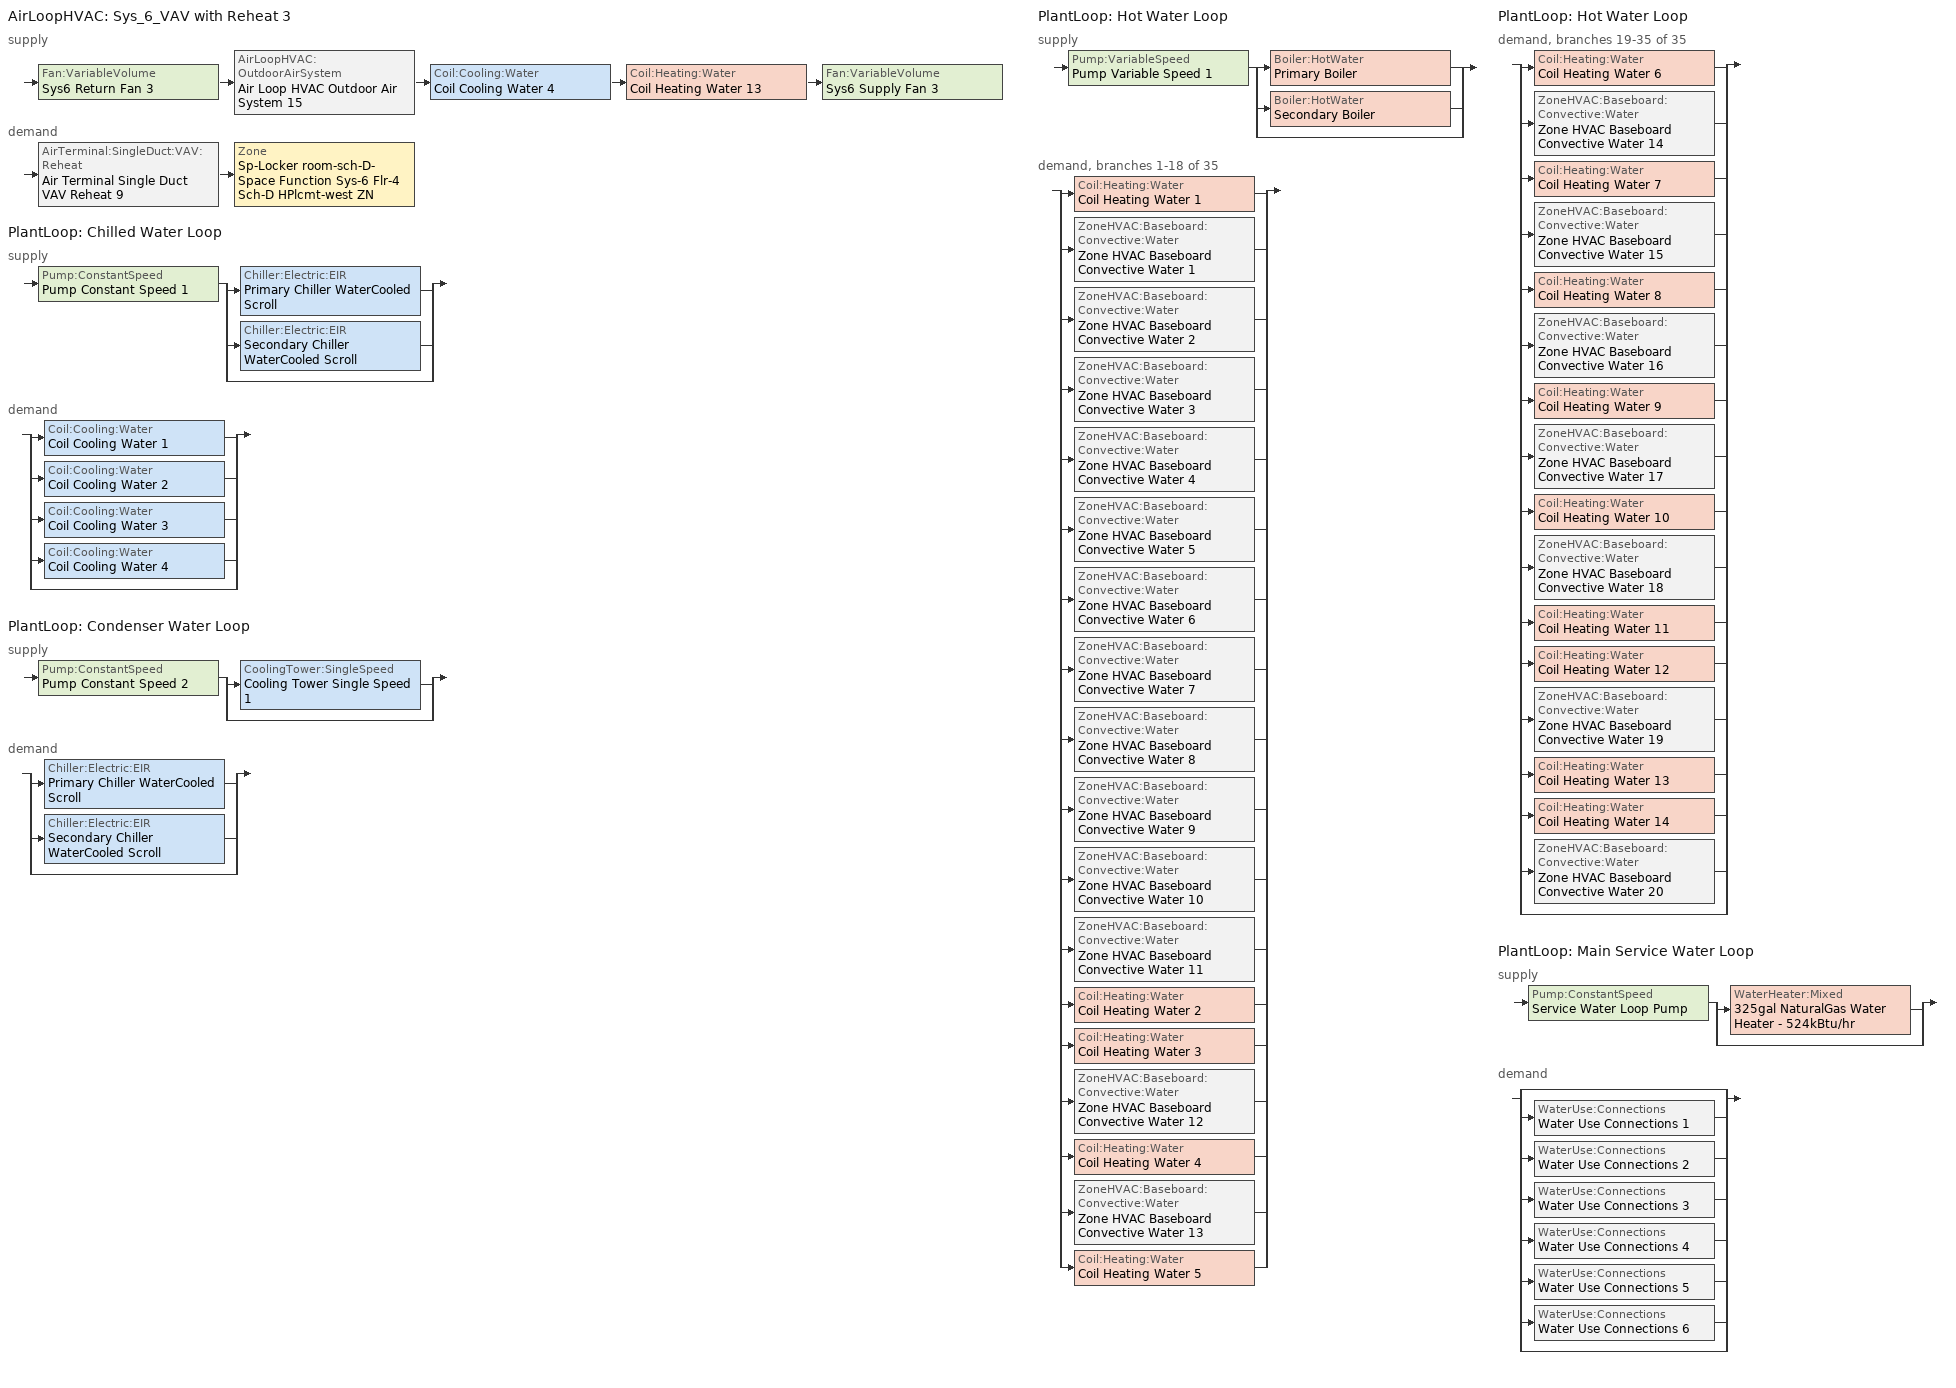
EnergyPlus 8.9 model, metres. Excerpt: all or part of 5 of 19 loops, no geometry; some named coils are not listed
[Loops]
AirLoopHVAC 'Sys_6_VAV with Reheat 3'
 supply: Fan:VariableVolume 'Sys6 Return Fan 3' > AirLoopHVAC:OutdoorAirSystem 'Air Loop HVAC Outdoor Air System 15' > Coil:Cooling:Water 'Coil Cooling Water 4' > Coil:Heating:Water 'Coil Heating Water 13' > Fan:VariableVolume 'Sys6 Supply Fan 3'
 demand: AirTerminal:SingleDuct:VAV:Reheat 'Air Terminal Single Duct VAV Reheat 9' > Zone 'Sp-Locker room-sch-D-Space Function Sys-6 Flr-4 Sch-D HPlcmt-west ZN'
PlantLoop 'Chilled Water Loop'
 supply: Pump:ConstantSpeed 'Pump Constant Speed 1' > split
  | Chiller:Electric:EIR 'Primary Chiller WaterCooled Scroll'
  | Chiller:Electric:EIR 'Secondary Chiller WaterCooled Scroll'
  | bypass
 demand: split
  | Coil:Cooling:Water 'Coil Cooling Water 1'
  | Coil:Cooling:Water 'Coil Cooling Water 2'
  | Coil:Cooling:Water 'Coil Cooling Water 3'
  | Coil:Cooling:Water 'Coil Cooling Water 4'
  | bypass
PlantLoop 'Condenser Water Loop'
 supply: Pump:ConstantSpeed 'Pump Constant Speed 2' > split
  | CoolingTower:SingleSpeed 'Cooling Tower Single Speed 1'
  | bypass
 demand: split
  | Chiller:Electric:EIR 'Primary Chiller WaterCooled Scroll'
  | Chiller:Electric:EIR 'Secondary Chiller WaterCooled Scroll'
  | bypass
PlantLoop 'Hot Water Loop'
 supply: Pump:VariableSpeed 'Pump Variable Speed 1' > split
  | Boiler:HotWater 'Primary Boiler'
  | Boiler:HotWater 'Secondary Boiler'
  | bypass
 demand, branches 1-18 of 35: split
  | Coil:Heating:Water 'Coil Heating Water 1'
  | ZoneHVAC:Baseboard:Convective:Water 'Zone HVAC Baseboard Convective Water 1'
  | ZoneHVAC:Baseboard:Convective:Water 'Zone HVAC Baseboard Convective Water 2'
  | ZoneHVAC:Baseboard:Convective:Water 'Zone HVAC Baseboard Convective Water 3'
  | ZoneHVAC:Baseboard:Convective:Water 'Zone HVAC Baseboard Convective Water 4'
  | ZoneHVAC:Baseboard:Convective:Water 'Zone HVAC Baseboard Convective Water 5'
  | ZoneHVAC:Baseboard:Convective:Water 'Zone HVAC Baseboard Convective Water 6'
  | ZoneHVAC:Baseboard:Convective:Water 'Zone HVAC Baseboard Convective Water 7'
  | ZoneHVAC:Baseboard:Convective:Water 'Zone HVAC Baseboard Convective Water 8'
  | ZoneHVAC:Baseboard:Convective:Water 'Zone HVAC Baseboard Convective Water 9'
  | ZoneHVAC:Baseboard:Convective:Water 'Zone HVAC Baseboard Convective Water 10'
  | ZoneHVAC:Baseboard:Convective:Water 'Zone HVAC Baseboard Convective Water 11'
  | Coil:Heating:Water 'Coil Heating Water 2'
  | Coil:Heating:Water 'Coil Heating Water 3'
  | ZoneHVAC:Baseboard:Convective:Water 'Zone HVAC Baseboard Convective Water 12'
  | Coil:Heating:Water 'Coil Heating Water 4'
  | ZoneHVAC:Baseboard:Convective:Water 'Zone HVAC Baseboard Convective Water 13'
  | Coil:Heating:Water 'Coil Heating Water 5'
PlantLoop 'Hot Water Loop'
 demand, branches 19-35 of 35: split
  | Coil:Heating:Water 'Coil Heating Water 6'
  | ZoneHVAC:Baseboard:Convective:Water 'Zone HVAC Baseboard Convective Water 14'
  | Coil:Heating:Water 'Coil Heating Water 7'
  | ZoneHVAC:Baseboard:Convective:Water 'Zone HVAC Baseboard Convective Water 15'
  | Coil:Heating:Water 'Coil Heating Water 8'
  | ZoneHVAC:Baseboard:Convective:Water 'Zone HVAC Baseboard Convective Water 16'
  | Coil:Heating:Water 'Coil Heating Water 9'
  | ZoneHVAC:Baseboard:Convective:Water 'Zone HVAC Baseboard Convective Water 17'
  | Coil:Heating:Water 'Coil Heating Water 10'
  | ZoneHVAC:Baseboard:Convective:Water 'Zone HVAC Baseboard Convective Water 18'
  | Coil:Heating:Water 'Coil Heating Water 11'
  | Coil:Heating:Water 'Coil Heating Water 12'
  | ZoneHVAC:Baseboard:Convective:Water 'Zone HVAC Baseboard Convective Water 19'
  | Coil:Heating:Water 'Coil Heating Water 13'
  | Coil:Heating:Water 'Coil Heating Water 14'
  | ZoneHVAC:Baseboard:Convective:Water 'Zone HVAC Baseboard Convective Water 20'
  | bypass
PlantLoop 'Main Service Water Loop'
 supply: Pump:ConstantSpeed 'Service Water Loop Pump' > split
  | WaterHeater:Mixed '325gal NaturalGas Water Heater - 524kBtu/hr'
  | bypass
 demand: split
  | bypass
  | WaterUse:Connections 'Water Use Connections 1'
  | WaterUse:Connections 'Water Use Connections 2'
  | WaterUse:Connections 'Water Use Connections 3'
  | WaterUse:Connections 'Water Use Connections 4'
  | WaterUse:Connections 'Water Use Connections 5'
  | WaterUse:Connections 'Water Use Connections 6'
  | bypass
[ZoneControl:Thermostat]
Sp-Locker room-sch-D-Space Function Sys-6 Flr-4 Sch-D HPlcmt-west ZN Thermostat: Zone or ZoneList=Sp-Locker room-sch-D-Space Function Sys-6 Flr-4 Sch-D HPlcmt-west ZN; Control Type Schedule=Sp-Locker room-sch-D-Space Function Sys-6 Flr-4 Sch-D HPlcmt-west ZN Thermostat Schedule; Control Object Type 1=ThermostatSetpoint:DualSetpoint; Control Name 1=Space Function Locker room-sch-D Thermostat 2
[ThermostatSetpoint:DualSetpoint]
Space Function Locker room-sch-D Thermostat 2: Heating Setpoint Temperature Schedule=NECB-D-Thermostat Setpoint-Heating; Cooling Setpoint Temperature Schedule=NECB-D-Thermostat Setpoint-Cooling
[ZoneHVAC:Baseboard:Convective:Water] Availability Schedule=Always On Discrete; Heating Design Capacity Method=HeatingDesignCapacity; Heating Design Capacity {W}=Autosize; Heating Design Capacity Per Floor Area {W/m2}=0; Fraction of Autosized Heating Design Capacity=0.8; U-Factor Times Area Value {W/K}=Autosize; Maximum Water Flow Rate {m3/s}=Autosize; Convergence Tolerance=0.001
Zone HVAC Baseboard Convective Water 1; Zone HVAC Baseboard Convective Water 8; Zone HVAC Baseboard Convective Water 9; Zone HVAC Baseboard Convective Water 10; Zone HVAC Baseboard Convective Water 11; Zone HVAC Baseboard Convective Water 6; Zone HVAC Baseboard Convective Water 7; Zone HVAC Baseboard Convective Water 3; Zone HVAC Baseboard Convective Water 5; Zone HVAC Baseboard Convective Water 2; Zone HVAC Baseboard Convective Water 4; Zone HVAC Baseboard Convective Water 12; Zone HVAC Baseboard Convective Water 13; Zone HVAC Baseboard Convective Water 14; Zone HVAC Baseboard Convective Water 20; Zone HVAC Baseboard Convective Water 15; Zone HVAC Baseboard Convective Water 16; Zone HVAC Baseboard Convective Water 17; Zone HVAC Baseboard Convective Water 19; Zone HVAC Baseboard Convective Water 18
[Zone equipment]
Sp-Locker room-sch-D-Space Function Sys-6 Flr-4 Sch-D HPlcmt-west ZN: Air Terminal Single Duct VAV Reheat 9, Zone HVAC Baseboard Convective Water 20
[Sizing:Zone]
Sp-Locker room-sch-D-Space Function Sys-6 Flr-4 Sch-D HPlcmt-west ZN: Zone Cooling Design Supply Air Temperature Input Method=SupplyAirTemperature; Zone Cooling Design Supply Air Temperature {C}=13; Zone Cooling Design Supply Air Temperature Difference {deltaC}=11.11; Zone Heating Design Supply Air Temperature Input Method=SupplyAirTemperature; Zone Heating Design Supply Air Temperature {C}=43; Zone Heating Design Supply Air Temperature Difference {deltaC}=11.11; Zone Cooling Design Supply Air Humidity Ratio {kgWater/kgDryAir}=0.0085; Zone Heating Design Supply Air Humidity Ratio {kgWater/kgDryAir}=0.008; Design Specification Outdoor Air Object=Space Function Locker room-sch-D Ventilation; Zone Heating Sizing Factor=1.3; Zone Cooling Sizing Factor=1.1; Cooling Design Air Flow Method=DesignDay; Cooling Design Air Flow Rate {m3/s}=0; Cooling Minimum Air Flow per Zone Floor Area {m3/s-m2}=0.000762; Cooling Minimum Air Flow {m3/s}=0; Cooling Minimum Air Flow Fraction=0; Heating Design Air Flow Method=DesignDay; Heating Design Air Flow Rate {m3/s}=0; Heating Maximum Air Flow per Zone Floor Area {m3/s-m2}=0.002032; Heating Maximum Air Flow {m3/s}=0.141576; Heating Maximum Air Flow Fraction=0.3; Design Specification Zone Air Distribution Object=Sp-Locker room-sch-D-Space Function Sys-6 Flr-4 Sch-D HPlcmt-west ZN Design Spec Zone Air Dist; Account for Dedicated Outdoor Air System=No
[DesignSpecification:ZoneAirDistribution]
Sp-Locker room-sch-D-Space Function Sys-6 Flr-4 Sch-D HPlcmt-west ZN Design Spec Zone Air Dist: Zone Air Distribution Effectiveness in Cooling Mode=1; Zone Air Distribution Effectiveness in Heating Mode=1
[Controller:MechanicalVentilation]
Controller Mechanical Ventilation 15: Availability Schedule=Always On Discrete; Demand Controlled Ventilation=No; System Outdoor Air Method=ZoneSum; Zone Name 1=Sp-Locker room-sch-D-Space Function Sys-6 Flr-4 Sch-D HPlcmt-west ZN; Design Specification Outdoor Air Object Name 1=Space Function Locker room-sch-D Ventilation; Design Specification Zone Air Distribution Object Name 1=Sp-Locker room-sch-D-Space Function Sys-6 Flr-4 Sch-D HPlcmt-west ZN Design Spec Zone Air Dist
[DesignSpecification:OutdoorAir]
Space Function Locker room-sch-D Ventilation: Outdoor Air Method=Sum; Outdoor Air Flow per Person {m3/s-person}=0; Outdoor Air Flow per Zone Floor Area {m3/s-m2}=0.00127; Outdoor Air Flow per Zone {m3/s}=0; Outdoor Air Flow Air Changes per Hour {1/hr}=0
[AirTerminal:SingleDuct:VAV:Reheat]
Air Terminal Single Duct VAV Reheat 9: Availability Schedule=Always On Discrete; Maximum Air Flow Rate {m3/s}=Autosize; Zone Minimum Air Flow Input Method=Constant; Constant Minimum Air Flow Fraction=0.3; Fixed Minimum Air Flow Rate {m3/s}=3.75; Reheat Coil=Coil Heating Water 14; Maximum Hot Water or Steam Flow Rate {m3/s}=Autosize; Minimum Hot Water or Steam Flow Rate {m3/s}=0; Convergence Tolerance=0.001; Damper Heating Action=Normal; Maximum Flow per Zone Floor Area During Reheat {m3/s-m2}=Autocalculate; Maximum Flow Fraction During Reheat=Autocalculate; Maximum Reheat Air Temperature {C}=43
[Coil:Heating:Water] Availability Schedule=Always On Discrete; U-Factor Times Area Value {W/K}=Autosize; Maximum Water Flow Rate {m3/s}=Autosize; Performance Input Method=UFactorTimesAreaAndDesignWaterFlowRate; Rated Capacity {W}=Autosize; Rated Inlet Water Temperature {C}=82.2; Rated Inlet Air Temperature {C}=16.6; Rated Outlet Water Temperature {C}=71.1; Rated Outlet Air Temperature {C}=32.2; Rated Ratio for Air and Water Convection=0.5
Coil Heating Water 3; Coil Heating Water 4; Coil Heating Water 6; Coil Heating Water 14; Coil Heating Water 7; Coil Heating Water 8; Coil Heating Water 9; Coil Heating Water 12; Coil Heating Water 10; Coil Heating Water 13
[AirLoopHVAC]
Sys_6_VAV with Reheat 3: Design Supply Air Flow Rate {m3/s}=AutoSize
[Sizing:System]
Sys_6_VAV with Reheat 3: Type of Load to Size On=Sensible; Design Outdoor Air Flow Rate {m3/s}=Autosize; Central Heating Maximum System Air Flow Ratio=0.3; Preheat Design Temperature {C}=7; Preheat Design Humidity Ratio {kgWater/kgDryAir}=0.008; Precool Design Temperature {C}=12.8; Precool Design Humidity Ratio {kgWater/kgDryAir}=0.008; Central Cooling Design Supply Air Temperature {C}=13; Central Heating Design Supply Air Temperature {C}=13.1; Type of Zone Sum to Use=NonCoincident; 100% Outdoor Air in Cooling=No; 100% Outdoor Air in Heating=No; Central Cooling Design Supply Air Humidity Ratio {kgWater/kgDryAir}=0.0085; Central Heating Design Supply Air Humidity Ratio {kgWater/kgDryAir}=0.008; Cooling Supply Air Flow Rate Method=DesignDay; Cooling Supply Air Flow Rate {m3/s}=0; Cooling Supply Air Flow Rate Per Floor Area {m3/s-m2}=0.00996765; Cooling Fraction of Autosized Cooling Supply Air Flow Rate=1; Cooling Supply Air Flow Rate Per Unit Cooling Capacity {m3/s-W}=3.94755e-05; Heating Supply Air Flow Rate Method=DesignDay; Heating Supply Air Flow Rate {m3/s}=0; Heating Supply Air Flow Rate Per Floor Area {m3/s-m2}=0.00996765; Heating Fraction of Autosized Heating Supply Air Flow Rate=1; Heating Fraction of Autosized Cooling Supply Air Flow Rate=1; Heating Supply Air Flow Rate Per Unit Heating Capacity {m3/s-W}=3.15882e-05; System Outdoor Air Method=ZoneSum; Zone Maximum Outdoor Air Fraction=1; Cooling Design Capacity Method=CoolingDesignCapacity; Cooling Design Capacity {W}=Autosize; Cooling Design Capacity Per Floor Area {W/m2}=234.7; Fraction of Autosized Cooling Design Capacity=1; Heating Design Capacity Method=HeatingDesignCapacity; Heating Design Capacity {W}=Autosize; Heating Design Capacity Per Floor Area {W/m2}=157; Fraction of Autosized Heating Design Capacity=1; Central Cooling Capacity Control Method=OnOff
[Controller:WaterCoil] Control Variable=Temperature; Actuator Variable=Flow; Controller Convergence Tolerance {deltaC}=Autosize; Maximum Actuated Flow {m3/s}=Autosize; Minimum Actuated Flow {m3/s}=0
Name | Action
Controller Water Coil 17 | Reverse
Controller Water Coil 16 | Normal
[Controller:OutdoorAir]
Controller Outdoor Air 15: Minimum Outdoor Air Flow Rate {m3/s}=Autosize; Maximum Outdoor Air Flow Rate {m3/s}=Autosize; Economizer Control Type=NoEconomizer; Economizer Control Action Type=ModulateFlow; Economizer Maximum Limit Dry-Bulb Temperature {C}=28; Economizer Maximum Limit Enthalpy {J/kg}=64000; Economizer Minimum Limit Dry-Bulb Temperature {C}=-100; Lockout Type=NoLockout; Minimum Limit Type=FixedMinimum; Mechanical Ventilation Controller=Controller Mechanical Ventilation 15; High Humidity Control=No; Control High Indoor Humidity Based on Outdoor Humidity Ratio=Yes; Heat Recovery Bypass Control Type=BypassWhenWithinEconomizerLimits
[SetpointManager:MixedAir] Control Variable=Temperature
Node 318 OS Default SPM; Node 317 OS Default SPM; Node 316 OS Default SPM; Node 315 OS Default SPM
[SetpointManager:Scheduled] Control Variable=Temperature
Name | Schedule
Setpoint Manager Scheduled 7 | Supply Air Temp 3
Setpoint Manager Scheduled 2 | CHW Temp
Setpoint Manager Scheduled 3 | CW Temp
Service hot water setpoint manager | Service Water Loop Temp - 140F
[Fan:VariableVolume] Availability Schedule=Always On Discrete; Fan Total Efficiency=0.6045; Pressure Rise {Pa}=1017.592; Maximum Flow Rate {m3/s}=AutoSize; Fan Power Minimum Flow Rate Input Method=FixedFlowRate; Fan Power Minimum Flow Fraction=0; Fan Power Minimum Air Flow Rate {m3/s}=0; Motor Efficiency=0.93; Motor In Airstream Fraction=1; Fan Power Coefficient 1=0.0407599; Fan Power Coefficient 2=0.088045; Fan Power Coefficient 3=-0.0729261; Fan Power Coefficient 4=0.94374; Fan Power Coefficient 5=0
Sys6 Return Fan 3; Sys6 Supply Fan 3
[Coil:Cooling:Water]
Coil Cooling Water 4: Availability Schedule=Always On Discrete; Design Water Flow Rate {m3/s}=Autosize; Design Air Flow Rate {m3/s}=Autosize; Design Inlet Water Temperature {C}=Autosize; Design Inlet Air Temperature {C}=Autosize; Design Outlet Air Temperature {C}=Autosize; Design Inlet Air Humidity Ratio {kgWater/kgDryAir}=Autosize; Design Outlet Air Humidity Ratio {kgWater/kgDryAir}=Autosize; Type of Analysis=SimpleAnalysis; Heat Exchanger Configuration=CrossFlow
[PlantLoop] Fluid Type=Water; Maximum Loop Flow Rate {m3/s}=Autosize; Minimum Loop Flow Rate {m3/s}=0; Plant Loop Volume {m3}=Autocalculate; Load Distribution Scheme=Optimal; Plant Loop Demand Calculation Scheme=SingleSetpoint
Name | Plant Equipment Operation Scheme | Maximum Loop Temperature {C} | Minimum Loop Temperature {C}
Chilled Water Loop | Chilled Water Loop Operation Schemes | 100 | 0
Condenser Water Loop | Condenser Water Loop Operation Schemes | 100 | 0
Hot Water Loop | Hot Water Loop Operation Schemes | 100 | 0
Main Service Water Loop | Main Service Water Loop Operation Schemes | 60 | 10
[Sizing:Plant] Sizing Option=NonCoincident; Zone Timesteps in Averaging Window=1; Coincident Sizing Factor Mode=None
Name | Loop Type | Design Loop Exit Temperature {C} | Loop Design Temperature Difference {deltaC}
Chilled Water Loop | Cooling | 7 | 6
Condenser Water Loop | Condenser | 29 | 6
Hot Water Loop | Heating | 82 | 16
Main Service Water Loop | Heating | 60 | 5
[Pump:ConstantSpeed] Design Flow Rate {m3/s}=Autosize; Design Power Consumption {W}=Autosize; Motor Efficiency=0.9; Fraction of Motor Inefficiencies to Fluid Stream=0; Pump Control Type=Intermittent; Design Power Sizing Method=PowerPerFlowPerPressure; Design Electric Power per Unit Flow Rate {W/(m3/s)}=348701.1; Design Shaft Power per Unit Flow Rate per Unit Head=1.28205
Name | Design Pump Head {Pa}
Pump Constant Speed 1; Pump Constant Speed 2 | 179352
Service Water Loop Pump | 320408
[Chiller:Electric:EIR] Reference Capacity {W}=Autosize; Reference COP {W/W}=5.5; Reference Leaving Chilled Water Temperature {C}=6.67; Reference Entering Condenser Fluid Temperature {C}=29.4; Reference Chilled Water Flow Rate {m3/s}=Autosize; Reference Condenser Fluid Flow Rate {m3/s}=Autosize; Minimum Part Load Ratio=0.1; Maximum Part Load Ratio=1; Optimum Part Load Ratio=1; Minimum Unloading Ratio=0.2; Condenser Type=WaterCooled; Condenser Fan Power Ratio {W/W}=0; Fraction of Compressor Electric Consumption Rejected by Condenser=1; Leaving Chilled Water Lower Temperature Limit {C}=2; Chiller Flow Mode=NotModulated; Sizing Factor=1
Name | Cooling Capacity Function of Temperature Curve | Electric Input to Cooling Output Ratio Function of Temperature Curve | Electric Input to Cooling Output Ratio Function of Part Load Ratio Curve
Primary Chiller WaterCooled Scroll | Curve Biquadratic 25 | Curve Biquadratic 26 | Curve Quadratic 34
Secondary Chiller WaterCooled Scroll | Curve Biquadratic 27 | Curve Biquadratic 28 | Curve Quadratic 35
[PlantEquipmentOperationSchemes] Control Scheme Schedule Name 1=Always On Discrete
Name | Control Scheme Object Type 1 | Control Scheme Name 1
Chilled Water Loop Operation Schemes | PlantEquipmentOperation:CoolingLoad | Chilled Water Loop Cooling Operation Scheme
Condenser Water Loop Operation Schemes | PlantEquipmentOperation:CoolingLoad | Condenser Water Loop Cooling Operation Scheme
Hot Water Loop Operation Schemes | PlantEquipmentOperation:HeatingLoad | Hot Water Loop Heating Operation Scheme
Main Service Water Loop Operation Schemes | PlantEquipmentOperation:HeatingLoad | Main Service Water Loop Heating Operation Scheme
[PlantEquipmentOperation:CoolingLoad] Load Range Lower Limit 1 {W}=0; Load Range Upper Limit 1 {W}=1000000000
Name | Range Equipment List Name 1
Chilled Water Loop Cooling Operation Scheme | Chilled Water Loop Cooling Equipment List
Condenser Water Loop Cooling Operation Scheme | Condenser Water Loop Cooling Equipment List
[PlantEquipmentList]
Chilled Water Loop Cooling Equipment List: Chiller:Electric:EIR, Primary Chiller WaterCooled Scroll, Chiller:Electric:EIR, Secondary Chiller WaterCooled Scroll
Condenser Water Loop Cooling Equipment List: CoolingTower:SingleSpeed, Cooling Tower Single Speed 1
Hot Water Loop Heating Equipment List: Boiler:HotWater, Primary Boiler, Boiler:HotWater, Secondary Boiler
Main Service Water Loop Heating Equipment List: WaterHeater:Mixed, 325gal NaturalGas Water Heater - 524kBtu/hr
[CoolingTower:SingleSpeed]
Cooling Tower Single Speed 1: Design Water Flow Rate {m3/s}=Autosize; Design Air Flow Rate {m3/s}=Autosize; Design Fan Power {W}=Autosize; Design U-Factor Times Area Value {W/K}=Autosize; Free Convection Air Flow Rate {m3/s}=Autosize; Free Convection Air Flow Rate Sizing Factor=0.1; Free Convection U-Factor Times Area Value {W/K}=Autosize; Free Convection U-Factor Times Area Value Sizing Factor=0.1; Performance Input Method=UFactorTimesAreaAndDesignWaterFlowRate; Heat Rejection Capacity and Nominal Capacity Sizing Ratio=1.25; Free Convection Capacity {W}=0; Free Convection Nominal Capacity Sizing Factor=0.1; Design Inlet Air Dry-Bulb Temperature {C}=24; Design Inlet Air Wet-Bulb Temperature {C}=24; Design Approach Temperature {deltaC}=5; Design Range Temperature {deltaC}=5; Basin Heater Capacity {W/K}=0; Basin Heater Setpoint Temperature {C}=2; Evaporation Loss Mode=LossFactor; Evaporation Loss Factor {percent/K}=0.2; Drift Loss Percent {percent}=0.008; Blowdown Calculation Mode=ConcentrationRatio; Blowdown Concentration Ratio=3; Capacity Control=FanCycling; Number of Cells=1; Cell Control=MinimalCell; Cell Minimum  Water Flow Rate Fraction=0.33; Cell Maximum Water Flow Rate Fraction=2.5; Sizing Factor=1
[Pump:VariableSpeed]
Pump Variable Speed 1: Design Maximum Flow Rate {m3/s}=Autosize; Design Pump Head {Pa}=179352; Design Power Consumption {W}=Autosize; Motor Efficiency=0.9; Fraction of Motor Inefficiencies to Fluid Stream=0; Coefficient 1 of the Part Load Performance Curve=0; Coefficient 2 of the Part Load Performance Curve=1; Coefficient 3 of the Part Load Performance Curve=0; Coefficient 4 of the Part Load Performance Curve=0; Design Minimum Flow Rate {m3/s}=0; Pump Control Type=Intermittent; Skin Loss Radiative Fraction=0.5; Design Power Sizing Method=PowerPerFlowPerPressure; Design Electric Power per Unit Flow Rate {W/(m3/s)}=348701.1; Design Shaft Power per Unit Flow Rate per Unit Head=1.28205; Design Minimum Flow Rate Fraction=0
[Boiler:HotWater] Fuel Type=NaturalGas; Nominal Capacity {W}=Autosize; Nominal Thermal Efficiency=0.8; Design Water Outlet Temperature {C}=82; Design Water Flow Rate {m3/s}=Autosize; Minimum Part Load Ratio=0; Maximum Part Load Ratio=1; Optimum Part Load Ratio=1; Water Outlet Upper Temperature Limit {C}=99; Boiler Flow Mode=ConstantFlow; Parasitic Electric Load {W}=0; Sizing Factor=1
Primary Boiler; Secondary Boiler
[SetpointManager:OutdoorAirReset]
Setpoint Manager Outdoor Air Reset 1: Control Variable=Temperature; Setpoint at Outdoor Low Temperature {C}=82; Outdoor Low Temperature {C}=-16; Setpoint at Outdoor High Temperature {C}=60; Outdoor High Temperature {C}=0
[PlantEquipmentOperation:HeatingLoad] Load Range Lower Limit 1 {W}=0; Load Range Upper Limit 1 {W}=1000000000
Name | Range Equipment List Name 1
Hot Water Loop Heating Operation Scheme | Hot Water Loop Heating Equipment List
Main Service Water Loop Heating Operation Scheme | Main Service Water Loop Heating Equipment List
[WaterHeater:Mixed]
325gal NaturalGas Water Heater - 524kBtu/hr: Tank Volume {m3}=1.22968; Setpoint Temperature Schedule=Service Water Loop Temp - 140F; Deadband Temperature Difference {deltaC}=2; Maximum Temperature Limit {C}=82.2222; Heater Control Type=Cycle; Heater Maximum Capacity {W}=153474; Heater Ignition Minimum Flow Rate {m3/s}=0; Heater Ignition Delay {s}=0; Heater Fuel Type=NaturalGas; Heater Thermal Efficiency=0.8; Off Cycle Parasitic Fuel Consumption Rate {W}=20; Off Cycle Parasitic Fuel Type=NaturalGas; Off Cycle Parasitic Heat Fraction to Tank=0.8; On Cycle Parasitic Fuel Consumption Rate {W}=0; On Cycle Parasitic Fuel Type=NaturalGas; On Cycle Parasitic Heat Fraction to Tank=0; Ambient Temperature Indicator=Schedule; Ambient Temperature Schedule=Water Heater Ambient Temp Schedule - 70F; Off Cycle Loss Coefficient to Ambient Temperature {W/K}=6; Off Cycle Loss Fraction to Zone=1; On Cycle Loss Coefficient to Ambient Temperature {W/K}=6; On Cycle Loss Fraction to Zone=1; Use Side Effectiveness=1; Source Side Effectiveness=1; Use Side Design Flow Rate {m3/s}=Autosize; Source Side Design Flow Rate {m3/s}=Autosize; Indirect Water Heating Recovery Time {hr}=1.5; Source Side Flow Control Mode=IndirectHeatPrimarySetpoint
[WaterUse:Connections]
Name | Water Use Equipment Name 1
Water Use Connections 1 | Guest room-space function Service Water Use 5.05gal/min
Water Use Connections 2 | Laboratory - classrooms-space function Service Water Use 1.42gal/min
Water Use Connections 3 | Laboratory - other-space function Service Water Use 1.42gal/min
Water Use Connections 4 | Laundry/washing area-space function Service Water Use 0.47gal/min
Water Use Connections 5 | Lobby - hotel-space function Service Water Use 0.47gal/min
Water Use Connections 6 | Lobby - space designed to ansi/ies rp-28 (used primarily by residents)-space function Service Water Use 0.47gal/min
[WaterUse:Equipment]
Name | Peak Flow Rate {m3/s} | Flow Rate Fraction Schedule | Target Temperature Schedule | Zone | Sensible Fraction Schedule | Latent Fraction Schedule
Guest room-space function Service Water Use 5.05gal/min | 0.000318674 | NECB-F-Service Water Heating | Schedule Ruleset 5 | Sp-Guest room-Space Function Sys-1 Flr-4 Sch-F HPlcmt-core ZN | Schedule Ruleset 3 | Schedule Ruleset 4
Laboratory - classrooms-space function Service Water Use 1.42gal/min | 8.96271e-05 | NECB-D-Service Water Heating | Schedule Ruleset 8 | Sp-Laboratory - classrooms-Space Function Sys-3 Flr-4 Sch-D HPlcmt-south ZN | Schedule Ruleset 6 | Schedule Ruleset 7
Laboratory - other-space function Service Water Use 1.42gal/min | 8.96271e-05 | NECB-A-Service Water Heating | Schedule Ruleset 11 | Sp-Laboratory - other-Space Function Sys-3 Flr-4 Sch-A HPlcmt-east ZN | Schedule Ruleset 9 | Schedule Ruleset 10
Laundry/washing area-space function Service Water Use 0.47gal/min | 2.98757e-05 | NECB-C-Service Water Heating | Schedule Ruleset 14 | Sp-Laundry/Washing area-Space Function Sys-3 Flr-4 Sch-C HPlcmt-north ZN | Schedule Ruleset 12 | Schedule Ruleset 13
Lobby - hotel-space function Service Water Use 0.47gal/min | 2.98757e-05 | NECB-H-Service Water Heating | Schedule Ruleset 17 | Sp-Lobby - hotel-Space Function Sys-3 Flr-3 Sch-H HPlcmt-east ZN | Schedule Ruleset 15 | Schedule Ruleset 16
Lobby - space designed to ansi/ies rp-28 (used primarily by residents)-space function Service Water Use 0.47gal/min | 2.98757e-05 | NECB-B-Service Water Heating | Schedule Ruleset 20 | Sp-Lobby - space designed to ANSI/IES RP-28 (used primarily by residents)-Space Function Sys-3 Flr-1 Sch-B HPlcmt-north ZN | Schedule Ruleset 18 | Schedule Ruleset 19
[Schedule:Compact]
Sp-Locker room-sch-D-Space Function Sys-6 Flr-4 Sch-D HPlcmt-west ZN Thermostat Schedule: Through: 12/31, For: AllDays, Until: 24:00, 4
[Schedule:Day:Interval]
NECB-D-Thermostat Setpoint-Heating Sun|Hol Day; NECB-D-Thermostat Setpoint-Heating Sat Day: No, 24:00, 18
NECB-D-Thermostat Setpoint-Heating Default|Wkdy Day; NECB-D-Thermostat Setpoint-Heating Default: No, 07:00, 18, 08:00, 20, 23:00, 22, 24:00, 18
NECB-D-Thermostat Setpoint-Cooling Sun|Hol Day; NECB-D-Thermostat Setpoint-Cooling Sat Day: No, 24:00, 35
NECB-D-Thermostat Setpoint-Cooling Default|Wkdy Day; NECB-D-Thermostat Setpoint-Cooling Default: No, 07:00, 35, 23:00, 24, 24:00, 35
NECB-A-Service Water Heating Default; NECB-A-Service Water Heating Default|Wkdy Day: No, 07:00, 0.05, 08:00, 0.1, 10:00, 0.5, 16:00, 0.9, 17:00, 0.7, 18:00, 0.5, 19:00, 0.3, 22:00, 0.2, 24:00, 0.05
NECB-A-Service Water Heating Sat Day; NECB-A-Service Water Heating Sun|Hol Day; NECB-D-Service Water Heating Sat Day; NECB-D-Service Water Heating Sun|Hol Day; Schedule Day 12; Schedule Day 15; Schedule Day 18; Schedule Day 21; Schedule Day 24; Schedule Day 9: No, 24:00, 0.05
NECB-B-Service Water Heating Default; NECB-B-Service Water Heating Default|Wkdy Day: No, 01:00, 0.6, 02:00, 0.5, 09:00, 0.05, 11:00, 0.7, 12:00, 0.4, 13:00, 0.5, 15:00, 0.6, 16:00, 0.4, 18:00, 0.3, 19:00, 0.4, 20:00, 0.5, 22:00, 0.8, 24:00, 0.9
NECB-B-Service Water Heating Sat Day: No, 01:00, 0.7, 02:00, 0.6, 09:00, 0.05, 11:00, 0.7, 12:00, 0.4, 13:00, 0.5, 15:00, 0.6, 16:00, 0.4, 18:00, 0.3, 19:00, 0.4, 20:00, 0.5, 22:00, 0.8, 24:00, 0.9
NECB-B-Service Water Heating Sun|Hol Day: No, 01:00, 0.5, 02:00, 0.6, 09:00, 0.05, 11:00, 0.7, 12:00, 0.4, 13:00, 0.5, 15:00, 0.6, 16:00, 0.4, 18:00, 0.3, 19:00, 0.4, 20:00, 0.5, 22:00, 0.8, 24:00, 0.5
NECB-C-Service Water Heating Default; NECB-C-Service Water Heating Default|Wkdy Day: No, 08:00, 0.05, 09:00, 0.1, 10:00, 0.2, 11:00, 0.3, 12:00, 0.4, 16:00, 0.8, 17:00, 0.6, 18:00, 0.4, 19:00, 0.3, 21:00, 0.2, 24:00, 0.05
NECB-C-Service Water Heating Sat Day: No, 08:00, 0.05, 09:00, 0.1, 10:00, 0.2, 11:00, 0.3, 12:00, 0.5, 16:00, 0.9, 17:00, 0.7, 18:00, 0.5, 19:00, 0.3, 21:00, 0.2, 24:00, 0.05
NECB-C-Service Water Heating Sun|Hol Day: No, 08:00, 0.05, 09:00, 0.1, 10:00, 0.2, 11:00, 0.3, 12:00, 0.5, 17:00, 0.9, 18:00, 0.5, 19:00, 0.3, 24:00, 0.05
NECB-D-Service Water Heating Default; NECB-D-Service Water Heating Default|Wkdy Day: No, 08:00, 0.05, 10:00, 0.5, 16:00, 0.9, 17:00, 0.7, 18:00, 0.3, 21:00, 0.5, 22:00, 0.3, 24:00, 0.05
NECB-F-Service Water Heating Default; NECB-F-Service Water Heating Default|Wkdy Day; NECB-F-Service Water Heating Sat Day; NECB-F-Service Water Heating Sun|Hol Day: No, 01:00, 0.35, 02:00, 0.21, 03:00, 0.14, 05:00, 0.07, 06:00, 0.14, 07:00, 0.28, 08:00, 0.42, 09:00, 0.63, 10:00, 0.49, 12:00, 0.35, 13:00, 0.28, 14:00, 0.35, 15:00, 0.28, 19:00, 0.21, 20:00, 0.35, 24:00, 0.49
NECB-H-Service Water Heating Default; NECB-H-Service Water Heating Default|Wkdy Day; NECB-H-Service Water Heating Sat Day; NECB-H-Service Water Heating Sun|Hol Day: No, 24:00, 0.9
satCHW Temp 1; Schedule Day 4; sunCHW Temp 1; wkdCHW Temp 1: No, 01:00, 7, 02:00, 7, 03:00, 7, 04:00, 7, 05:00, 7, 06:00, 7, 07:00, 7, 08:00, 7, 09:00, 7, 10:00, 7, 11:00, 7, 12:00, 7, 13:00, 7, 14:00, 7, 15:00, 7, 16:00, 7, 17:00, 7, 18:00, 7, 19:00, 7, 20:00, 7, 21:00, 7, 22:00, 7, 23:00, 7, 24:00, 7
satCW Temp 1; Schedule Day 5; sunCW Temp 1; wkdCW Temp 1: No, 01:00, 29, 02:00, 29, 03:00, 29, 04:00, 29, 05:00, 29, 06:00, 29, 07:00, 29, 08:00, 29, 09:00, 29, 10:00, 29, 11:00, 29, 12:00, 29, 13:00, 29, 14:00, 29, 15:00, 29, 16:00, 29, 17:00, 29, 18:00, 29, 19:00, 29, 20:00, 29, 21:00, 29, 22:00, 29, 23:00, 29, 24:00, 29
Schedule Day 10; Schedule Day 13; Schedule Day 16; Schedule Day 19; Schedule Day 22; Schedule Day 25; Service Water Loop Temp - 140F Default: No, 24:00, 60
Schedule Day 11; Schedule Day 14; Schedule Day 17; Schedule Day 20; Schedule Day 23; Schedule Day 8: No, 24:00, 0.2
Supply Air Temp Default 3: No, 24:00, 13
Water Heater Ambient Temp Schedule - 70F Default: No, 24:00, 21.1111
[Schedule:Week:Daily]
NECB-D-Thermostat Setpoint-Heating Week Rule - Jan1-Dec31: NECB-D-Thermostat Setpoint-Heating Sun|Hol Day, NECB-D-Thermostat Setpoint-Heating Default|Wkdy Day, NECB-D-Thermostat Setpoint-Heating Default|Wkdy Day, NECB-D-Thermostat Setpoint-Heating Default|Wkdy Day, NECB-D-Thermostat Setpoint-Heating Default|Wkdy Day, NECB-D-Thermostat Setpoint-Heating Default|Wkdy Day, NECB-D-Thermostat Setpoint-Heating Sat Day, NECB-D-Thermostat Setpoint-Heating Default, NECB-D-Thermostat Setpoint-Heating Default, NECB-D-Thermostat Setpoint-Heating Default, NECB-D-Thermostat Setpoint-Heating Default, NECB-D-Thermostat Setpoint-Heating Default
NECB-D-Thermostat Setpoint-Cooling Week Rule - Jan1-Dec31: NECB-D-Thermostat Setpoint-Cooling Sun|Hol Day, NECB-D-Thermostat Setpoint-Cooling Default|Wkdy Day, NECB-D-Thermostat Setpoint-Cooling Default|Wkdy Day, NECB-D-Thermostat Setpoint-Cooling Default|Wkdy Day, NECB-D-Thermostat Setpoint-Cooling Default|Wkdy Day, NECB-D-Thermostat Setpoint-Cooling Default|Wkdy Day, NECB-D-Thermostat Setpoint-Cooling Sat Day, NECB-D-Thermostat Setpoint-Cooling Default, NECB-D-Thermostat Setpoint-Cooling Default, NECB-D-Thermostat Setpoint-Cooling Default, NECB-D-Thermostat Setpoint-Cooling Default, NECB-D-Thermostat Setpoint-Cooling Default
CHW Temp Week Rule - Jan1-Dec31: sunCHW Temp 1, wkdCHW Temp 1, wkdCHW Temp 1, wkdCHW Temp 1, wkdCHW Temp 1, wkdCHW Temp 1, satCHW Temp 1, Schedule Day 4, Schedule Day 4, Schedule Day 4, Schedule Day 4, Schedule Day 4
CW Temp Week Rule - Jan1-Dec31: sunCW Temp 1, wkdCW Temp 1, wkdCW Temp 1, wkdCW Temp 1, wkdCW Temp 1, wkdCW Temp 1, satCW Temp 1, Schedule Day 5, Schedule Day 5, Schedule Day 5, Schedule Day 5, Schedule Day 5
NECB-A-Service Water Heating Week Rule - Jan1-Dec31: NECB-A-Service Water Heating Sun|Hol Day, NECB-A-Service Water Heating Default|Wkdy Day, NECB-A-Service Water Heating Default|Wkdy Day, NECB-A-Service Water Heating Default|Wkdy Day, NECB-A-Service Water Heating Default|Wkdy Day, NECB-A-Service Water Heating Default|Wkdy Day, NECB-A-Service Water Heating Sat Day, NECB-A-Service Water Heating Default, NECB-A-Service Water Heating Default, NECB-A-Service Water Heating Default, NECB-A-Service Water Heating Default, NECB-A-Service Water Heating Default
NECB-B-Service Water Heating Week Rule - Jan1-Dec31: NECB-B-Service Water Heating Sun|Hol Day, NECB-B-Service Water Heating Default|Wkdy Day, NECB-B-Service Water Heating Default|Wkdy Day, NECB-B-Service Water Heating Default|Wkdy Day, NECB-B-Service Water Heating Default|Wkdy Day, NECB-B-Service Water Heating Default|Wkdy Day, NECB-B-Service Water Heating Sat Day, NECB-B-Service Water Heating Default, NECB-B-Service Water Heating Default, NECB-B-Service Water Heating Default, NECB-B-Service Water Heating Default, NECB-B-Service Water Heating Default
NECB-C-Service Water Heating Week Rule - Jan1-Dec31: NECB-C-Service Water Heating Sun|Hol Day, NECB-C-Service Water Heating Default|Wkdy Day, NECB-C-Service Water Heating Default|Wkdy Day, NECB-C-Service Water Heating Default|Wkdy Day, NECB-C-Service Water Heating Default|Wkdy Day, NECB-C-Service Water Heating Default|Wkdy Day, NECB-C-Service Water Heating Sat Day, NECB-C-Service Water Heating Default, NECB-C-Service Water Heating Default, NECB-C-Service Water Heating Default, NECB-C-Service Water Heating Default, NECB-C-Service Water Heating Default
NECB-D-Service Water Heating Week Rule - Jan1-Dec31: NECB-D-Service Water Heating Sun|Hol Day, NECB-D-Service Water Heating Default|Wkdy Day, NECB-D-Service Water Heating Default|Wkdy Day, NECB-D-Service Water Heating Default|Wkdy Day, NECB-D-Service Water Heating Default|Wkdy Day, NECB-D-Service Water Heating Default|Wkdy Day, NECB-D-Service Water Heating Sat Day, NECB-D-Service Water Heating Default, NECB-D-Service Water Heating Default, NECB-D-Service Water Heating Default, NECB-D-Service Water Heating Default, NECB-D-Service Water Heating Default
NECB-F-Service Water Heating Week Rule - Jan1-Dec31: NECB-F-Service Water Heating Sun|Hol Day, NECB-F-Service Water Heating Default|Wkdy Day, NECB-F-Service Water Heating Default|Wkdy Day, NECB-F-Service Water Heating Default|Wkdy Day, NECB-F-Service Water Heating Default|Wkdy Day, NECB-F-Service Water Heating Default|Wkdy Day, NECB-F-Service Water Heating Sat Day, NECB-F-Service Water Heating Default, NECB-F-Service Water Heating Default, NECB-F-Service Water Heating Default, NECB-F-Service Water Heating Default, NECB-F-Service Water Heating Default
NECB-H-Service Water Heating Week Rule - Jan1-Dec31: NECB-H-Service Water Heating Sun|Hol Day, NECB-H-Service Water Heating Default|Wkdy Day, NECB-H-Service Water Heating Default|Wkdy Day, NECB-H-Service Water Heating Default|Wkdy Day, NECB-H-Service Water Heating Default|Wkdy Day, NECB-H-Service Water Heating Default|Wkdy Day, NECB-H-Service Water Heating Sat Day, NECB-H-Service Water Heating Default, NECB-H-Service Water Heating Default, NECB-H-Service Water Heating Default, NECB-H-Service Water Heating Default, NECB-H-Service Water Heating Default
Schedule Ruleset 10 Week Rule - Jan1-Dec31: Schedule Day 15, Schedule Day 15, Schedule Day 15, Schedule Day 15, Schedule Day 15, Schedule Day 15, Schedule Day 15, Schedule Day 15, Schedule Day 15, Schedule Day 15, Schedule Day 15, Schedule Day 15
Schedule Ruleset 11 Week Rule - Jan1-Dec31: Schedule Day 16, Schedule Day 16, Schedule Day 16, Schedule Day 16, Schedule Day 16, Schedule Day 16, Schedule Day 16, Schedule Day 16, Schedule Day 16, Schedule Day 16, Schedule Day 16, Schedule Day 16
Schedule Ruleset 12 Week Rule - Jan1-Dec31: Schedule Day 17, Schedule Day 17, Schedule Day 17, Schedule Day 17, Schedule Day 17, Schedule Day 17, Schedule Day 17, Schedule Day 17, Schedule Day 17, Schedule Day 17, Schedule Day 17, Schedule Day 17
Schedule Ruleset 13 Week Rule - Jan1-Dec31: Schedule Day 18, Schedule Day 18, Schedule Day 18, Schedule Day 18, Schedule Day 18, Schedule Day 18, Schedule Day 18, Schedule Day 18, Schedule Day 18, Schedule Day 18, Schedule Day 18, Schedule Day 18
Schedule Ruleset 14 Week Rule - Jan1-Dec31: Schedule Day 19, Schedule Day 19, Schedule Day 19, Schedule Day 19, Schedule Day 19, Schedule Day 19, Schedule Day 19, Schedule Day 19, Schedule Day 19, Schedule Day 19, Schedule Day 19, Schedule Day 19
Schedule Ruleset 15 Week Rule - Jan1-Dec31: Schedule Day 20, Schedule Day 20, Schedule Day 20, Schedule Day 20, Schedule Day 20, Schedule Day 20, Schedule Day 20, Schedule Day 20, Schedule Day 20, Schedule Day 20, Schedule Day 20, Schedule Day 20
Schedule Ruleset 16 Week Rule - Jan1-Dec31: Schedule Day 21, Schedule Day 21, Schedule Day 21, Schedule Day 21, Schedule Day 21, Schedule Day 21, Schedule Day 21, Schedule Day 21, Schedule Day 21, Schedule Day 21, Schedule Day 21, Schedule Day 21
Schedule Ruleset 17 Week Rule - Jan1-Dec31: Schedule Day 22, Schedule Day 22, Schedule Day 22, Schedule Day 22, Schedule Day 22, Schedule Day 22, Schedule Day 22, Schedule Day 22, Schedule Day 22, Schedule Day 22, Schedule Day 22, Schedule Day 22
Schedule Ruleset 18 Week Rule - Jan1-Dec31: Schedule Day 23, Schedule Day 23, Schedule Day 23, Schedule Day 23, Schedule Day 23, Schedule Day 23, Schedule Day 23, Schedule Day 23, Schedule Day 23, Schedule Day 23, Schedule Day 23, Schedule Day 23
Schedule Ruleset 19 Week Rule - Jan1-Dec31: Schedule Day 24, Schedule Day 24, Schedule Day 24, Schedule Day 24, Schedule Day 24, Schedule Day 24, Schedule Day 24, Schedule Day 24, Schedule Day 24, Schedule Day 24, Schedule Day 24, Schedule Day 24
Schedule Ruleset 20 Week Rule - Jan1-Dec31: Schedule Day 25, Schedule Day 25, Schedule Day 25, Schedule Day 25, Schedule Day 25, Schedule Day 25, Schedule Day 25, Schedule Day 25, Schedule Day 25, Schedule Day 25, Schedule Day 25, Schedule Day 25
Schedule Ruleset 3 Week Rule - Jan1-Dec31: Schedule Day 8, Schedule Day 8, Schedule Day 8, Schedule Day 8, Schedule Day 8, Schedule Day 8, Schedule Day 8, Schedule Day 8, Schedule Day 8, Schedule Day 8, Schedule Day 8, Schedule Day 8
Schedule Ruleset 4 Week Rule - Jan1-Dec31: Schedule Day 9, Schedule Day 9, Schedule Day 9, Schedule Day 9, Schedule Day 9, Schedule Day 9, Schedule Day 9, Schedule Day 9, Schedule Day 9, Schedule Day 9, Schedule Day 9, Schedule Day 9
Schedule Ruleset 5 Week Rule - Jan1-Dec31: Schedule Day 10, Schedule Day 10, Schedule Day 10, Schedule Day 10, Schedule Day 10, Schedule Day 10, Schedule Day 10, Schedule Day 10, Schedule Day 10, Schedule Day 10, Schedule Day 10, Schedule Day 10
Schedule Ruleset 6 Week Rule - Jan1-Dec31: Schedule Day 11, Schedule Day 11, Schedule Day 11, Schedule Day 11, Schedule Day 11, Schedule Day 11, Schedule Day 11, Schedule Day 11, Schedule Day 11, Schedule Day 11, Schedule Day 11, Schedule Day 11
Schedule Ruleset 7 Week Rule - Jan1-Dec31: Schedule Day 12, Schedule Day 12, Schedule Day 12, Schedule Day 12, Schedule Day 12, Schedule Day 12, Schedule Day 12, Schedule Day 12, Schedule Day 12, Schedule Day 12, Schedule Day 12, Schedule Day 12
Schedule Ruleset 8 Week Rule - Jan1-Dec31: Schedule Day 13, Schedule Day 13, Schedule Day 13, Schedule Day 13, Schedule Day 13, Schedule Day 13, Schedule Day 13, Schedule Day 13, Schedule Day 13, Schedule Day 13, Schedule Day 13, Schedule Day 13
Schedule Ruleset 9 Week Rule - Jan1-Dec31: Schedule Day 14, Schedule Day 14, Schedule Day 14, Schedule Day 14, Schedule Day 14, Schedule Day 14, Schedule Day 14, Schedule Day 14, Schedule Day 14, Schedule Day 14, Schedule Day 14, Schedule Day 14
Service Water Loop Temp - 140F Week Rule - Jan1-Dec31: Service Water Loop Temp - 140F Default, Service Water Loop Temp - 140F Default, Service Water Loop Temp - 140F Default, Service Water Loop Temp - 140F Default, Service Water Loop Temp - 140F Default, Service Water Loop Temp - 140F Default, Service Water Loop Temp - 140F Default, Service Water Loop Temp - 140F Default, Service Water Loop Temp - 140F Default, Service Water Loop Temp - 140F Default, Service Water Loop Temp - 140F Default, Service Water Loop Temp - 140F Default
Supply Air Temp 3 Week Rule - Jan1-Dec31: Supply Air Temp Default 3, Supply Air Temp Default 3, Supply Air Temp Default 3, Supply Air Temp Default 3, Supply Air Temp Default 3, Supply Air Temp Default 3, Supply Air Temp Default 3, Supply Air Temp Default 3, Supply Air Temp Default 3, Supply Air Temp Default 3, Supply Air Temp Default 3, Supply Air Temp Default 3
Water Heater Ambient Temp Schedule - 70F Week Rule - Jan1-Dec31: Water Heater Ambient Temp Schedule - 70F Default, Water Heater Ambient Temp Schedule - 70F Default, Water Heater Ambient Temp Schedule - 70F Default, Water Heater Ambient Temp Schedule - 70F Default, Water Heater Ambient Temp Schedule - 70F Default, Water Heater Ambient Temp Schedule - 70F Default, Water Heater Ambient Temp Schedule - 70F Default, Water Heater Ambient Temp Schedule - 70F Default, Water Heater Ambient Temp Schedule - 70F Default, Water Heater Ambient Temp Schedule - 70F Default, Water Heater Ambient Temp Schedule - 70F Default, Water Heater Ambient Temp Schedule - 70F Default
[Schedule:Year]
NECB-D-Thermostat Setpoint-Heating: NECB-D-Thermostat Setpoint-Heating Week Rule - Jan1-Dec31, 1, 1, 12, 31
NECB-D-Thermostat Setpoint-Cooling: NECB-D-Thermostat Setpoint-Cooling Week Rule - Jan1-Dec31, 1, 1, 12, 31
CHW Temp: CHW Temp Week Rule - Jan1-Dec31, 1, 1, 12, 31
CW Temp: CW Temp Week Rule - Jan1-Dec31, 1, 1, 12, 31
NECB-A-Service Water Heating: NECB-A-Service Water Heating Week Rule - Jan1-Dec31, 1, 1, 12, 31
NECB-B-Service Water Heating: NECB-B-Service Water Heating Week Rule - Jan1-Dec31, 1, 1, 12, 31
NECB-C-Service Water Heating: NECB-C-Service Water Heating Week Rule - Jan1-Dec31, 1, 1, 12, 31
NECB-D-Service Water Heating: NECB-D-Service Water Heating Week Rule - Jan1-Dec31, 1, 1, 12, 31
NECB-F-Service Water Heating: NECB-F-Service Water Heating Week Rule - Jan1-Dec31, 1, 1, 12, 31
NECB-H-Service Water Heating: NECB-H-Service Water Heating Week Rule - Jan1-Dec31, 1, 1, 12, 31
Schedule Ruleset 10: Schedule Ruleset 10 Week Rule - Jan1-Dec31, 1, 1, 12, 31
Schedule Ruleset 11: Schedule Ruleset 11 Week Rule - Jan1-Dec31, 1, 1, 12, 31
Schedule Ruleset 12: Schedule Ruleset 12 Week Rule - Jan1-Dec31, 1, 1, 12, 31
Schedule Ruleset 13: Schedule Ruleset 13 Week Rule - Jan1-Dec31, 1, 1, 12, 31
Schedule Ruleset 14: Schedule Ruleset 14 Week Rule - Jan1-Dec31, 1, 1, 12, 31
Schedule Ruleset 15: Schedule Ruleset 15 Week Rule - Jan1-Dec31, 1, 1, 12, 31
Schedule Ruleset 16: Schedule Ruleset 16 Week Rule - Jan1-Dec31, 1, 1, 12, 31
Schedule Ruleset 17: Schedule Ruleset 17 Week Rule - Jan1-Dec31, 1, 1, 12, 31
Schedule Ruleset 18: Schedule Ruleset 18 Week Rule - Jan1-Dec31, 1, 1, 12, 31
Schedule Ruleset 19: Schedule Ruleset 19 Week Rule - Jan1-Dec31, 1, 1, 12, 31
Schedule Ruleset 20: Schedule Ruleset 20 Week Rule - Jan1-Dec31, 1, 1, 12, 31
Schedule Ruleset 3: Schedule Ruleset 3 Week Rule - Jan1-Dec31, 1, 1, 12, 31
Schedule Ruleset 4: Schedule Ruleset 4 Week Rule - Jan1-Dec31, 1, 1, 12, 31
Schedule Ruleset 5: Schedule Ruleset 5 Week Rule - Jan1-Dec31, 1, 1, 12, 31
Schedule Ruleset 6: Schedule Ruleset 6 Week Rule - Jan1-Dec31, 1, 1, 12, 31
Schedule Ruleset 7: Schedule Ruleset 7 Week Rule - Jan1-Dec31, 1, 1, 12, 31
Schedule Ruleset 8: Schedule Ruleset 8 Week Rule - Jan1-Dec31, 1, 1, 12, 31
Schedule Ruleset 9: Schedule Ruleset 9 Week Rule - Jan1-Dec31, 1, 1, 12, 31
Service Water Loop Temp - 140F: Service Water Loop Temp - 140F Week Rule - Jan1-Dec31, 1, 1, 12, 31
Supply Air Temp 3: Supply Air Temp 3 Week Rule - Jan1-Dec31, 1, 1, 12, 31
Water Heater Ambient Temp Schedule - 70F: Water Heater Ambient Temp Schedule - 70F Week Rule - Jan1-Dec31, 1, 1, 12, 31
[Schedule:Constant]
Always On Discrete: Hourly Value=1
[Curve:Biquadratic] Minimum Value of x {BasedOnField A2}=5; Maximum Value of x {BasedOnField A2}=10; Minimum Value of y {BasedOnField A3}=24; Maximum Value of y {BasedOnField A3}=35
Name | Coefficient1 Constant | Coefficient2 x | Coefficient3 x**2 | Coefficient4 y | Coefficient5 y**2 | Coefficient6 x*y
Curve Biquadratic 25; Curve Biquadratic 27 | 1.02152 | 0.0370359 | 0.000233248 | -0.00389405 | -6.52536e-05 | -0.000268045
Curve Biquadratic 26; Curve Biquadratic 28 | 0.701769 | -0.00452016 | 0.00053311 | -0.00549821 | 0.000544579 | -0.000729032
[Curve:Quadratic] Coefficient1 Constant=0.0636912; Coefficient2 x=0.584888; Coefficient3 x**2=0.352803; Minimum Value of x {BasedOnField A2}=0; Maximum Value of x {BasedOnField A2}=1
Curve Quadratic 34; Curve Quadratic 35
